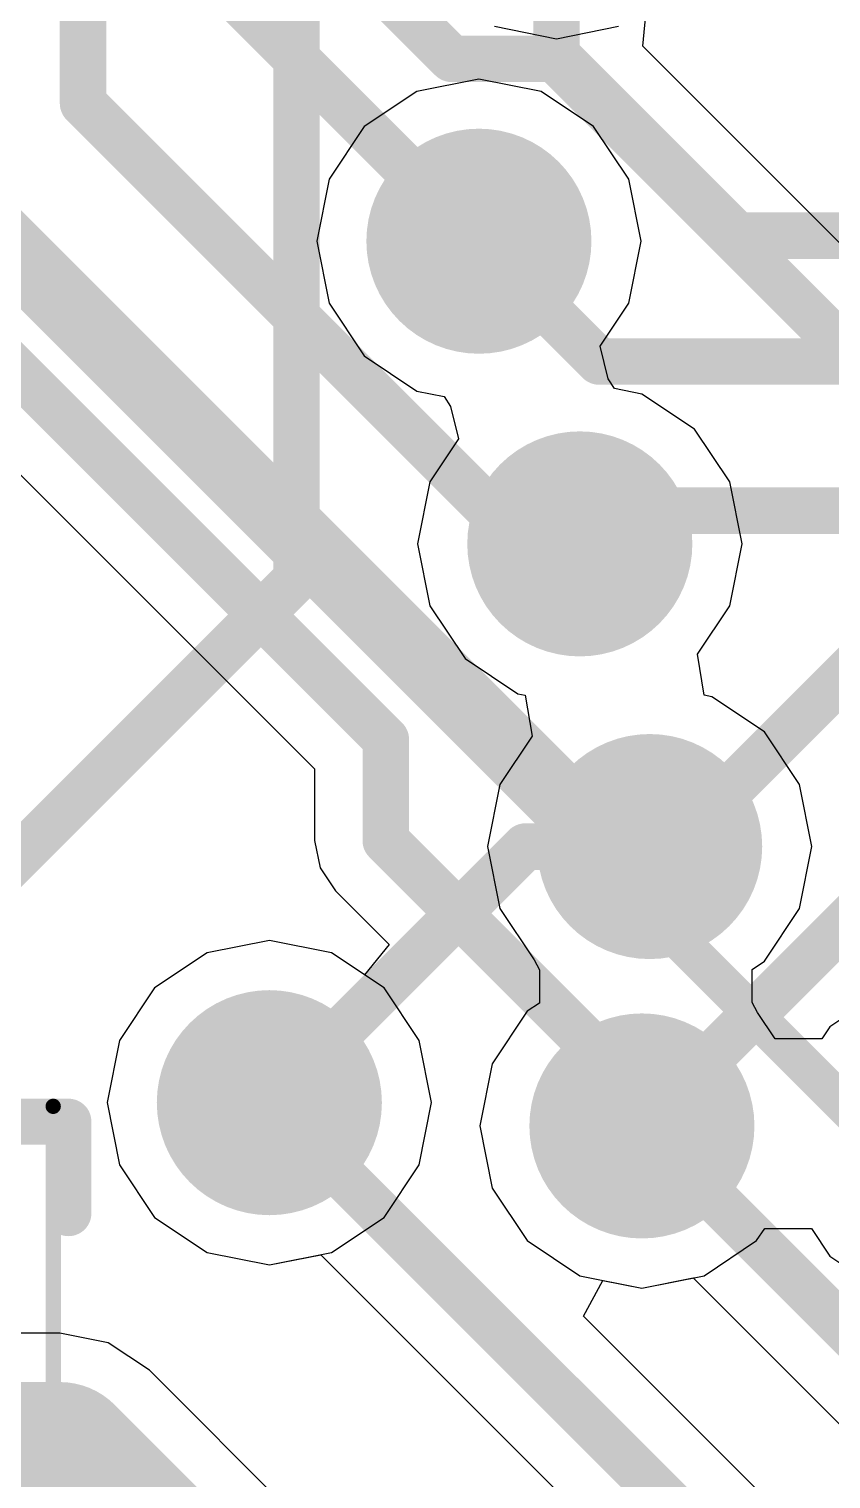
# Model space of a CAD drawing. Header units: millimetres. Extents: x 4 to 93, y 20 to 126.
# Drawn here: x 32.868 to 35.493, y 34.1 to 38.845 of the extents above; entities that cross this region are included whole.
import ezdxf

# ---------------------------------------------------------------- set-up
doc = ezdxf.new("R2010")
doc.units = ezdxf.units.MM
for name, color, linetype in [('BottomLayer', 5, 'Continuous'), ('BottomOverlay', 54, 'Continuous'), ('KeepOutLayer', 6, 'Continuous'), ('Mechanical13', 56, 'Continuous'), ('Mechanical15', 56, 'Continuous'), ('MidLayer1', 16, 'Continuous'), ('MidLayer2', 76, 'Continuous'), ('MultiLayer', 9, 'Continuous'), ('TopLayer', 1, 'Continuous'), ('TopOverlay', 2, 'Continuous'), ('TopPaste', 8, 'Continuous'), ('TopSolder', 216, 'Continuous'), ('ViaHoleLayer', 16, 'Continuous')]:
    doc.layers.add(name, color=color, linetype=linetype)

# ---------------------------------------------------------------- blocks, each defined once
blk = doc.blocks.new('B____________B_6')
at = {"layer": 'BottomOverlay', "const_width": 0.127}
blk.add_lwpolyline([(8.0645, -2.2645), (3.429, -6.9)], dxfattribs=at)
blk = doc.blocks.new('CAP_0603_1608_27')
at = {"layer": 'Mechanical13', "const_width": 0.1}
for points in [[(-0.875, 0.475), (-0.875, -0.475)], [(0.875, 0.475), (-0.875, 0.475)], [(0.875, 0.475), (0.875, -0.475)], [(0.875, -0.475), (-0.875, -0.475)]]:
    blk.add_lwpolyline(points, dxfattribs=at)
at = {"layer": 'Mechanical13', "const_width": 0.05}
for points in [[(-0.9, 0.475, 1), (-0.85, 0.475, 1)], [(-0.9, 0.475, 1), (-0.85, 0.475, 1)], [(0.85, 0.475, 1), (0.9, 0.475, 1)], [(0.85, 0.475, 1), (0.9, 0.475, 1)], [(-0.9, -0.475, 1), (-0.85, -0.475, 1)], [(-0.9, -0.475, 1), (-0.85, -0.475, 1)], [(0.85, -0.475, 1), (0.9, -0.475, 1)], [(0.85, -0.475, 1), (0.9, -0.475, 1)]]:
    blk.add_lwpolyline(points, format="xyb", close=True, dxfattribs=at)
at = {"layer": 'Mechanical15'}
for points, const_width in [([(-1.35, 0.75), (-1.35, -0.75)], 0.05), ([(1.35, 0.75), (-1.35, 0.75)], 0.05), ([(1.35, 0.75), (1.35, -0.75)], 0.05), ([(0, 0.475), (0, -0.475)], 0.1), ([(0.475, 0), (-0.475, 0)], 0.1), ([(1.35, -0.75), (-1.35, -0.75)], 0.05)]:
    blk.add_lwpolyline(points, dxfattribs=dict(at, const_width=const_width))
for points, const_width in [([(-1.3625, 0.75, 1), (-1.3375, 0.75, 1)], 0.025), ([(-1.3625, 0.75, 1), (-1.3375, 0.75, 1)], 0.025), ([(1.3375, 0.75, 1), (1.3625, 0.75, 1)], 0.025), ([(1.3375, 0.75, 1), (1.3625, 0.75, 1)], 0.025), ([(-0.025, 0.475, 1), (0.025, 0.475, 1)], 0.05), ([(-0.5, 0, 1), (-0.45, 0, 1)], 0.05), ([(0.45, 0, 1), (0.5, 0, 1)], 0.05), ([(-0.025, -0.475, 1), (0.025, -0.475, 1)], 0.05), ([(-1.3625, -0.75, 1), (-1.3375, -0.75, 1)], 0.025), ([(-1.3625, -0.75, 1), (-1.3375, -0.75, 1)], 0.025), ([(1.3375, -0.75, 1), (1.3625, -0.75, 1)], 0.025), ([(1.3375, -0.75, 1), (1.3625, -0.75, 1)], 0.025)]:
    blk.add_lwpolyline(points, format="xyb", close=True, dxfattribs=dict(at, const_width=const_width))
at = {"layer": 'TopLayer'}
for points in [[(-0.225, -0.5), (-0.225, 0.5), (-1.125, -0.5), (-1.125, 0.5)], [(1.125, -0.5), (1.125, 0.5), (0.225, -0.5), (0.225, 0.5)]]:
    blk.add_solid(points, dxfattribs=at)
at = {"layer": 'TopOverlay', "const_width": 0.15}
for points in [[(1.4, 0.7), (-1.4, 0.7)], [(-1.4, 0.7), (-1.4, 0.4)], [(0, 0.7), (0, -0.7)], [(1.4, 0.7), (1.4, 0.4)], [(-1.4, -0.4), (-1.4, -0.7)], [(1.4, -0.4), (1.4, -0.7)], [(1.4, -0.7), (-1.4, -0.7)]]:
    blk.add_lwpolyline(points, dxfattribs=at)
at = {"layer": 'TopOverlay', "const_width": 0.075}
for points in [[(-1.4375, 0.7, 1), (-1.3625, 0.7, 1)], [(-1.4375, 0.7, 1), (-1.3625, 0.7, 1)], [(-0.0375, 0.7, 1), (0.0375, 0.7, 1)], [(1.3625, 0.7, 1), (1.4375, 0.7, 1)], [(1.3625, 0.7, 1), (1.4375, 0.7, 1)], [(-1.4375, 0.4, 1), (-1.3625, 0.4, 1)], [(1.3625, 0.4, 1), (1.4375, 0.4, 1)], [(-1.4375, -0.4, 1), (-1.3625, -0.4, 1)], [(1.3625, -0.4, 1), (1.4375, -0.4, 1)], [(-1.4375, -0.7, 1), (-1.3625, -0.7, 1)], [(-1.4375, -0.7, 1), (-1.3625, -0.7, 1)], [(-0.0375, -0.7, 1), (0.0375, -0.7, 1)], [(1.3625, -0.7, 1), (1.4375, -0.7, 1)], [(1.3625, -0.7, 1), (1.4375, -0.7, 1)]]:
    blk.add_lwpolyline(points, format="xyb", close=True, dxfattribs=at)
at = {"layer": 'TopPaste'}
for points in [[(-0.225, -0.5), (-0.225, 0.5), (-1.125, -0.5), (-1.125, 0.5)], [(1.125, -0.5), (1.125, 0.5), (0.225, -0.5), (0.225, 0.5)]]:
    blk.add_solid(points, dxfattribs=at)
at = {"layer": 'TopSolder'}
for points in [[(-0.1234, -0.6016), (-0.1234, 0.6016), (-1.2266, -0.6016), (-1.2266, 0.6016)], [(1.2266, -0.6016), (1.2266, 0.6016), (0.1234, -0.6016), (0.1234, 0.6016)]]:
    blk.add_solid(points, dxfattribs=at)

msp = doc.modelspace()

# ---------------------------------------------------------------- linework, layer by layer
at = {"layer": 'BottomLayer'}
for p, q in [((34.8767, 38.7887), (34.8892, 38.915)), ((36.0296, 37.6358), (34.8767, 38.7887)), ((32.285, 37.9414), (33.8029, 36.4235)), ((33.8029, 36.4235), (33.8029, 36.1891)), ((33.8029, 36.1891), (33.8207, 36.0999)), ((33.8207, 36.0999), (33.8712, 36.0242)), ((33.8712, 36.0242), (34.0469, 35.8485)), ((33.655, 35.8623), (33.4518, 35.8219)), ((33.8582, 35.8219), (33.655, 35.8623)), ((34.0469, 35.8485), (33.966, 35.7499)), ((33.4518, 35.8219), (33.2796, 35.7068)), ((33.966, 35.7499), (33.8582, 35.8219)), ((33.2796, 35.7068), (33.1645, 35.5346)), ((33.1645, 35.5346), (33.1241, 35.3314)), ((33.1241, 35.3314), (33.1645, 35.1282)), ((33.1645, 35.1282), (33.2796, 34.956)), ((33.2796, 34.956), (33.4518, 34.8409)), ((33.4518, 34.8409), (33.655, 34.8005)), ((33.655, 34.8005), (33.8229, 34.8339)), ((33.8229, 34.8339), (35.1999, 33.4569)), ((34.6832, 34.6328), (34.7458, 34.7498)), ((34.7458, 34.7498), (34.8742, 34.7243)), ((34.8742, 34.7243), (35.0421, 34.7577)), ((35.0421, 34.7577), (36.1651, 33.6347)), ((35.5978, 33.7182), (34.6832, 34.6328)), ((32.9692, 34.5774), (29.3816, 34.5774)), ((33.1278, 34.5458), (32.9692, 34.5774)), ((33.2622, 34.456), (33.1278, 34.5458)), ((33.8193, 33.8989), (33.2622, 34.456))]:
    msp.add_line(p, q, dxfattribs=at)
for points, const_width in [([(33.0454, 38.6021), (33.0454, 50.6222)], 0.1524), ([(33.6938, 39.3058), (34.2519, 38.7477)], 0.1524), ([(33.389, 39.1026), (34.3408, 38.1508)], 0.1524), ([(34.2519, 38.7477), (34.588, 38.7477)], 0.1524), ([(34.588, 38.7477), (35.8648, 37.4709)], 0.1524), ([(33.0454, 38.6021), (34.4873, 37.1602)], 0.1524), ([(32.7406, 38.2465), (34.8175, 36.1696)], 0.1524), ([(32.4358, 38.1202), (34.036, 36.52)], 0.1524), ([(34.4873, 37.1602), (34.671, 37.1602)], 0.1524), ([(34.036, 36.1891), (34.036, 36.52)], 0.1524), ([(34.036, 36.1891), (34.8742, 35.3509)], 0.1524), ([(34.8175, 36.1696), (34.8996, 36.1696)], 0.1524), ([(33.655, 35.3314), (35.433, 33.5534)], 0.1524), ([(34.8742, 35.2552), (34.8742, 35.3509)], 0.1524), ([(34.8742, 35.2552), (36.3982, 33.7312)], 0.1524), ([(29.21, 34.163), (32.9692, 34.163)], 0.508), ([(32.9692, 34.163), (33.7312, 33.401)], 0.508)]:
    msp.add_lwpolyline(points, dxfattribs=dict(at, const_width=const_width))
for points, const_width in [([(34.2138, 38.7477, 1), (34.29, 38.7477, 1)], 0.0762), ([(34.2138, 38.7477, 1), (34.29, 38.7477, 1)], 0.0762), ([(34.5499, 38.7477, 1), (34.6261, 38.7477, 1)], 0.0762), ([(34.5499, 38.7477, 1), (34.6261, 38.7477, 1)], 0.0762), ([(33.0073, 38.6021, 1), (33.0835, 38.6021, 1)], 0.0762), ([(33.0073, 38.6021, 1), (33.0835, 38.6021, 1)], 0.0762), ([(34.1566, 38.1508, 1), (34.5249, 38.1508, 1)], 0.3683), ([(34.3027, 38.1508, 1), (34.3789, 38.1508, 1)], 0.0762), ([(34.4868, 37.1602, 1), (34.8551, 37.1602, 1)], 0.3683), ([(34.4492, 37.1602, 1), (34.5254, 37.1602, 1)], 0.0762), ([(34.4492, 37.1602, 1), (34.5254, 37.1602, 1)], 0.0762), ([(34.6329, 37.1602, 1), (34.7091, 37.1602, 1)], 0.0762), ([(33.9979, 36.52, 1), (34.0741, 36.52, 1)], 0.0762), ([(33.9979, 36.52, 1), (34.0741, 36.52, 1)], 0.0762), ([(34.7154, 36.1696, 1), (35.0837, 36.1696, 1)], 0.3683), ([(33.9979, 36.1891, 1), (34.0741, 36.1891, 1)], 0.0762), ([(33.9979, 36.1891, 1), (34.0741, 36.1891, 1)], 0.0762), ([(34.7794, 36.1696, 1), (34.8556, 36.1696, 1)], 0.0762), ([(34.7794, 36.1696, 1), (34.8556, 36.1696, 1)], 0.0762), ([(34.8615, 36.1696, 1), (34.9377, 36.1696, 1)], 0.0762), ([(33.4708, 35.3314, 1), (33.8391, 35.3314, 1)], 0.3683), ([(34.69, 35.2552, 1), (35.0583, 35.2552, 1)], 0.3683), ([(33.6169, 35.3314, 1), (33.6931, 35.3314, 1)], 0.0762), ([(34.8361, 35.3509, 1), (34.9123, 35.3509, 1)], 0.0762), ([(34.8361, 35.3509, 1), (34.9123, 35.3509, 1)], 0.0762), ([(34.8361, 35.2552, 1), (34.9123, 35.2552, 1)], 0.0762), ([(34.8361, 35.2552, 1), (34.9123, 35.2552, 1)], 0.0762), ([(32.8422, 34.163, 1), (33.0962, 34.163, 1)], 0.254), ([(32.8422, 34.163, 1), (33.0962, 34.163, 1)], 0.254)]:
    msp.add_lwpolyline(points, format="xyb", close=True, dxfattribs=dict(at, const_width=const_width))
at = {"layer": 'KeepOutLayer', "const_width": 0.254}
msp.add_lwpolyline([(59.4614, 38.5064, 1), (22.8854, 38.5064, 1)], format="xyb", close=True, dxfattribs=at)
at = {"layer": 'MidLayer1'}
for p, q in [((34.3916, 38.8541), (34.5948, 38.8137)), ((34.5948, 38.8137), (34.798, 38.8541)), ((34.3408, 38.6817), (34.1376, 38.6413)), ((34.544, 38.6413), (34.3408, 38.6817)), ((34.1376, 38.6413), (33.9654, 38.5262)), ((34.7162, 38.5262), (34.544, 38.6413)), ((33.9654, 38.5262), (33.8503, 38.354)), ((34.8313, 38.354), (34.7162, 38.5262)), ((33.8503, 38.354), (33.8099, 38.1508)), ((34.8717, 38.1508), (34.8313, 38.354)), ((33.8099, 38.1508), (33.8503, 37.9476)), ((34.8313, 37.9476), (34.8717, 38.1508)), ((33.8503, 37.9476), (33.9654, 37.7754)), ((34.7376, 37.8074), (34.8313, 37.9476)), ((34.764, 37.7009), (34.7376, 37.8074)), ((33.9654, 37.7754), (34.1376, 37.6603)), ((34.7848, 37.6685), (34.764, 37.7009)), ((34.1376, 37.6603), (34.227, 37.6425)), ((34.227, 37.6425), (34.2478, 37.6101)), ((34.8742, 37.6507), (34.7848, 37.6685)), ((35.0464, 37.5356), (34.8742, 37.6507)), ((34.2478, 37.6101), (34.2742, 37.5036)), ((34.2742, 37.5036), (34.1805, 37.3634)), ((35.1615, 37.3634), (35.0464, 37.5356)), ((34.1805, 37.3634), (34.1401, 37.1602)), ((35.2019, 37.1602), (35.1615, 37.3634)), ((34.1401, 37.1602), (34.1805, 36.957)), ((35.1615, 36.957), (35.2019, 37.1602)), ((34.1805, 36.957), (34.2956, 36.7848)), ((35.0558, 36.7989), (35.1615, 36.957)), ((34.2956, 36.7848), (34.4678, 36.6697)), ((35.0783, 36.665), (35.0558, 36.7989)), ((34.4678, 36.6697), (34.4923, 36.6648)), ((34.4923, 36.6648), (34.5148, 36.5309)), ((35.1028, 36.6601), (35.0783, 36.665)), ((35.275, 36.545), (35.1028, 36.6601)), ((35.3901, 36.3728), (35.275, 36.545)), ((34.5148, 36.5309), (34.4091, 36.3728)), ((34.4091, 36.3728), (34.3687, 36.1696)), ((35.4305, 36.1696), (35.3901, 36.3728)), ((34.3687, 36.1696), (34.4091, 35.9664)), ((35.3901, 35.9664), (35.4305, 36.1696)), ((34.4091, 35.9664), (34.5214, 35.7984)), ((35.275, 35.7942), (35.3901, 35.9664)), ((33.655, 35.8623), (33.4518, 35.8219)), ((33.8582, 35.8219), (33.655, 35.8623)), ((33.4518, 35.8219), (33.2796, 35.7068)), ((34.0304, 35.7068), (33.8582, 35.8219)), ((34.5214, 35.7984), (34.5389, 35.7658)), ((35.2349, 35.7674), (35.275, 35.7942)), ((34.5389, 35.7658), (34.5389, 35.6574)), ((35.2349, 35.659), (35.2349, 35.7674)), ((33.2796, 35.7068), (33.1645, 35.5346)), ((34.1455, 35.5346), (34.0304, 35.7068)), ((35.6616, 35.6949), (35.4894, 35.5798)), ((34.5389, 35.6574), (34.4988, 35.6306)), ((35.2524, 35.6264), (35.2349, 35.659)), ((34.4988, 35.6306), (34.3837, 35.4584)), ((35.3101, 35.5401), (35.2524, 35.6264)), ((35.4894, 35.5798), (35.4628, 35.5401)), ((33.1645, 35.5346), (33.1241, 35.3314)), ((34.1859, 35.3314), (34.1455, 35.5346)), ((35.4628, 35.5401), (35.3101, 35.5401)), ((34.3837, 35.4584), (34.3433, 35.2552)), ((33.1241, 35.3314), (33.1645, 35.1282)), ((34.1455, 35.1282), (34.1859, 35.3314)), ((34.3433, 35.2552), (34.3837, 35.052)), ((33.1645, 35.1282), (33.2796, 34.956)), ((34.0304, 34.956), (34.1455, 35.1282)), ((34.3837, 35.052), (34.4988, 34.8798)), ((33.2796, 34.956), (33.4518, 34.8409)), ((33.8582, 34.8409), (34.0304, 34.956)), ((35.2496, 34.8798), (35.2762, 34.9195)), ((35.2762, 34.9195), (35.4289, 34.9195)), ((35.4289, 34.9195), (35.4894, 34.829)), ((33.4518, 34.8409), (33.655, 34.8005)), ((33.655, 34.8005), (33.8582, 34.8409)), ((34.4988, 34.8798), (34.671, 34.7647)), ((35.0774, 34.7647), (35.2496, 34.8798)), ((35.4894, 34.829), (35.6616, 34.7139)), ((34.671, 34.7647), (34.8742, 34.7243)), ((34.8742, 34.7243), (35.0774, 34.7647))]:
    msp.add_line(p, q, dxfattribs=at)
at = {"layer": 'MidLayer1', "const_width": 0.3683}
for points in [[(34.1566, 38.1508, 1), (34.5249, 38.1508, 1)], [(34.4868, 37.1602, 1), (34.8551, 37.1602, 1)], [(34.7154, 36.1696, 1), (35.0837, 36.1696, 1)], [(33.4708, 35.3314, 1), (33.8391, 35.3314, 1)], [(34.69, 35.2552, 1), (35.0583, 35.2552, 1)]]:
    msp.add_lwpolyline(points, format="xyb", close=True, dxfattribs=at)
at = {"layer": 'MidLayer2'}
for p, q in [((34.3916, 38.8541), (34.5948, 38.8137)), ((34.5948, 38.8137), (34.798, 38.8541)), ((34.3408, 38.6817), (34.1376, 38.6413)), ((34.544, 38.6413), (34.3408, 38.6817)), ((34.1376, 38.6413), (33.9654, 38.5262)), ((34.7162, 38.5262), (34.544, 38.6413)), ((33.9654, 38.5262), (33.8503, 38.354)), ((34.8313, 38.354), (34.7162, 38.5262)), ((33.8503, 38.354), (33.8099, 38.1508)), ((34.8717, 38.1508), (34.8313, 38.354)), ((33.8099, 38.1508), (33.8503, 37.9476)), ((34.8313, 37.9476), (34.8717, 38.1508)), ((33.8503, 37.9476), (33.9654, 37.7754)), ((34.7376, 37.8074), (34.8313, 37.9476)), ((34.764, 37.7009), (34.7376, 37.8074)), ((33.9654, 37.7754), (34.1376, 37.6603)), ((34.7848, 37.6685), (34.764, 37.7009)), ((34.1376, 37.6603), (34.227, 37.6425)), ((34.227, 37.6425), (34.2478, 37.6101)), ((34.8742, 37.6507), (34.7848, 37.6685)), ((35.0464, 37.5356), (34.8742, 37.6507)), ((34.2478, 37.6101), (34.2742, 37.5036)), ((34.2742, 37.5036), (34.1805, 37.3634)), ((35.1615, 37.3634), (35.0464, 37.5356)), ((34.1805, 37.3634), (34.1401, 37.1602)), ((35.2019, 37.1602), (35.1615, 37.3634)), ((34.1401, 37.1602), (34.1805, 36.957)), ((35.1615, 36.957), (35.2019, 37.1602)), ((34.1805, 36.957), (34.2956, 36.7848)), ((35.0558, 36.7989), (35.1615, 36.957)), ((34.2956, 36.7848), (34.4678, 36.6697)), ((35.0783, 36.665), (35.0558, 36.7989)), ((34.4678, 36.6697), (34.4923, 36.6648)), ((34.4923, 36.6648), (34.5148, 36.5309)), ((35.1028, 36.6601), (35.0783, 36.665)), ((35.275, 36.545), (35.1028, 36.6601)), ((35.3901, 36.3728), (35.275, 36.545)), ((34.5148, 36.5309), (34.4091, 36.3728)), ((34.4091, 36.3728), (34.3687, 36.1696)), ((35.4305, 36.1696), (35.3901, 36.3728)), ((34.3687, 36.1696), (34.4091, 35.9664)), ((35.3901, 35.9664), (35.4305, 36.1696)), ((34.4091, 35.9664), (34.5214, 35.7984)), ((35.275, 35.7942), (35.3901, 35.9664)), ((33.655, 35.8623), (33.4518, 35.8219)), ((33.8582, 35.8219), (33.655, 35.8623)), ((33.4518, 35.8219), (33.2796, 35.7068)), ((34.0304, 35.7068), (33.8582, 35.8219)), ((34.5214, 35.7984), (34.5389, 35.7658)), ((35.2349, 35.7674), (35.275, 35.7942)), ((34.5389, 35.7658), (34.5389, 35.6574)), ((35.2349, 35.659), (35.2349, 35.7674)), ((33.2796, 35.7068), (33.1645, 35.5346)), ((34.1455, 35.5346), (34.0304, 35.7068)), ((35.6616, 35.6949), (35.4894, 35.5798)), ((34.5389, 35.6574), (34.4988, 35.6306)), ((35.2524, 35.6264), (35.2349, 35.659)), ((34.4988, 35.6306), (34.3837, 35.4584)), ((35.3101, 35.5401), (35.2524, 35.6264)), ((35.4894, 35.5798), (35.4628, 35.5401)), ((33.1645, 35.5346), (33.1241, 35.3314)), ((34.1859, 35.3314), (34.1455, 35.5346)), ((35.4628, 35.5401), (35.3101, 35.5401)), ((34.3837, 35.4584), (34.3433, 35.2552)), ((33.1241, 35.3314), (33.1645, 35.1282)), ((34.1455, 35.1282), (34.1859, 35.3314)), ((34.3433, 35.2552), (34.3837, 35.052)), ((33.1645, 35.1282), (33.2796, 34.956)), ((34.0304, 34.956), (34.1455, 35.1282)), ((34.3837, 35.052), (34.4988, 34.8798)), ((33.2796, 34.956), (33.4518, 34.8409)), ((33.8582, 34.8409), (34.0304, 34.956)), ((35.2496, 34.8798), (35.2762, 34.9195)), ((35.2762, 34.9195), (35.4289, 34.9195)), ((35.4289, 34.9195), (35.4894, 34.829)), ((33.4518, 34.8409), (33.655, 34.8005)), ((33.655, 34.8005), (33.8582, 34.8409)), ((34.4988, 34.8798), (34.671, 34.7647)), ((35.0774, 34.7647), (35.2496, 34.8798)), ((35.4894, 34.829), (35.6616, 34.7139)), ((34.671, 34.7647), (34.8742, 34.7243)), ((34.8742, 34.7243), (35.0774, 34.7647))]:
    msp.add_line(p, q, dxfattribs=at)
at = {"layer": 'MidLayer2', "const_width": 0.3683}
for points in [[(34.1566, 38.1508, 1), (34.5249, 38.1508, 1)], [(34.4868, 37.1602, 1), (34.8551, 37.1602, 1)], [(34.7154, 36.1696, 1), (35.0837, 36.1696, 1)], [(33.4708, 35.3314, 1), (33.8391, 35.3314, 1)], [(34.69, 35.2552, 1), (35.0583, 35.2552, 1)]]:
    msp.add_lwpolyline(points, format="xyb", close=True, dxfattribs=at)
at = {"layer": 'MultiLayer', "const_width": 0.3683}
for points in [[(34.1566, 38.1508, 1), (34.5249, 38.1508, 1)], [(34.4868, 37.1602, 1), (34.8551, 37.1602, 1)], [(34.7154, 36.1696, 1), (35.0837, 36.1696, 1)], [(33.4708, 35.3314, 1), (33.8391, 35.3314, 1)], [(34.69, 35.2552, 1), (35.0583, 35.2552, 1)]]:
    msp.add_lwpolyline(points, format="xyb", close=True, dxfattribs=at)
at = {"layer": 'TopLayer', "const_width": 0.1524}
for points in [[(33.7439, 37.0459), (33.7439, 39.4081)], [(34.5948, 38.7604), (34.5948, 39.3446)], [(34.5948, 38.7604), (35.1862, 38.169)], [(34.3408, 38.1508), (34.7345, 37.7571)], [(35.1862, 38.169), (36.327, 38.169)], [(34.7345, 37.7571), (36.2889, 37.7571)], [(34.671, 37.1602), (34.7798, 37.269)], [(34.7798, 37.269), (36.327, 37.269)], [(32.7406, 36.0426), (33.7439, 37.0459)], [(34.9758, 36.1696), (35.6252, 36.819)], [(34.8742, 35.2552), (35.988, 36.369)], [(33.655, 35.3314), (34.4932, 36.1696)], [(34.4932, 36.1696), (34.8996, 36.1696)], [(34.8996, 36.1696), (34.9758, 36.1696)]]:
    msp.add_lwpolyline(points, dxfattribs=at)
at = {"layer": 'TopLayer'}
for points, const_width in [([(34.5567, 38.7604, 1), (34.6329, 38.7604, 1)], 0.0762), ([(34.5567, 38.7604, 1), (34.6329, 38.7604, 1)], 0.0762), ([(34.1566, 38.1508, 1), (34.5249, 38.1508, 1)], 0.3683), ([(34.3027, 38.1508, 1), (34.3789, 38.1508, 1)], 0.0762), ([(35.1481, 38.169, 1), (35.2243, 38.169, 1)], 0.0762), ([(35.1481, 38.169, 1), (35.2243, 38.169, 1)], 0.0762), ([(34.6964, 37.7571, 1), (34.7726, 37.7571, 1)], 0.0762), ([(34.6964, 37.7571, 1), (34.7726, 37.7571, 1)], 0.0762), ([(34.4868, 37.1602, 1), (34.8551, 37.1602, 1)], 0.3683), ([(34.7417, 37.269, 1), (34.8179, 37.269, 1)], 0.0762), ([(34.7417, 37.269, 1), (34.8179, 37.269, 1)], 0.0762), ([(34.6329, 37.1602, 1), (34.7091, 37.1602, 1)], 0.0762), ([(33.7058, 37.0459, 1), (33.782, 37.0459, 1)], 0.0762), ([(33.7058, 37.0459, 1), (33.782, 37.0459, 1)], 0.0762), ([(34.7154, 36.1696, 1), (35.0837, 36.1696, 1)], 0.3683), ([(34.4551, 36.1696, 1), (34.5313, 36.1696, 1)], 0.0762), ([(34.4551, 36.1696, 1), (34.5313, 36.1696, 1)], 0.0762), ([(34.8615, 36.1696, 1), (34.9377, 36.1696, 1)], 0.0762), ([(34.8615, 36.1696, 1), (34.9377, 36.1696, 1)], 0.0762), ([(34.9377, 36.1696, 1), (35.0139, 36.1696, 1)], 0.0762), ([(34.9377, 36.1696, 1), (35.0139, 36.1696, 1)], 0.0762), ([(33.4708, 35.3314, 1), (33.8391, 35.3314, 1)], 0.3683), ([(34.69, 35.2552, 1), (35.0583, 35.2552, 1)], 0.3683), ([(33.6169, 35.3314, 1), (33.6931, 35.3314, 1)], 0.0762), ([(34.8361, 35.2552, 1), (34.9123, 35.2552, 1)], 0.0762)]:
    msp.add_lwpolyline(points, format="xyb", close=True, dxfattribs=dict(at, const_width=const_width))
at = {"layer": 'ViaHoleLayer', "const_width": 0.15}
for points in [[(34.2658, 38.1508, 1), (34.4158, 38.1508, 1)], [(34.596, 37.1602, 1), (34.746, 37.1602, 1)], [(34.8246, 36.1696, 1), (34.9746, 36.1696, 1)], [(33.58, 35.3314, 1), (33.73, 35.3314, 1)], [(34.7992, 35.2552, 1), (34.9492, 35.2552, 1)]]:
    msp.add_lwpolyline(points, format="xyb", close=True, dxfattribs=at)

# ---------------------------------------------------------------- block references
for name, p, rotation in [('B____________B_6', (30.099, 30.431), 90), ('CAP_0603_1608_27', (31.5976, 34.5694), 180)]:
    msp.add_blockref(name, p, dxfattribs=dict(rotation=rotation))

doc.saveas('drawing.dxf')
